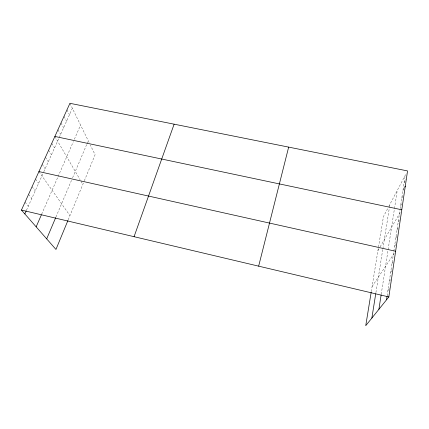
<?xml version="1.0" encoding="UTF-8"?>
<svg xmlns="http://www.w3.org/2000/svg" width="429" height="429" viewBox="0 0 429 429"><rect width="100%" height="100%" fill="white"/><g stroke="black" fill="none" stroke-linecap="round" stroke-linejoin="round"><path stroke-width="0.32" stroke-dasharray="2.15 1.61" d="M387.135 295.833L400.118 209.207M400.219 208.553L405.191 175.397M381.22 294.283L394.374 209.164M394.471 208.548L397.275 190.385M375.917 292.573L382.759 249.463M382.856 248.847L389.328 208.092M389.425 207.459L389.923 204.317M371.273 291.618L383.456 216.575L388.25 207.491M68.2 219.825L84.084 181.397M84.336 180.791L95.093 154.756L90.315 144.991M55.968 216.972L71.852 179.51M72.592 177.767L86.738 144.401M86.996 143.801L88.267 140.798M41.651 214.237L57.802 177.231M58.049 176.662L73.359 141.581M74.367 139.275L80.572 125.064M26.448 210.317L43.549 172.319M43.812 171.723L72.362 108.285M388.808 206.435L406.37 173.16M404.064 182.888L406.129 179.049M402.928 190.471L404.697 187.248M401.78 198.15L402.659 196.573M400.611 205.931L401.785 203.872M377.933 250.595L379.472 247.962M380.099 246.884L400.439 212.082M398.235 221.782L400.246 218.42M397.023 229.858L398.026 228.223M395.795 238.041L396.798 236.454M394.557 246.332L396.552 243.243M372.099 286.518L395.291 251.737M391.983 263.497L392.975 262.055M390.647 272.388L392.578 269.68M389.296 281.403L391.221 278.796M387.929 290.535L390.229 287.548M25.032 202.166L28.335 206.118M28.571 194.38L31.805 198.418M32.062 186.685L35.226 190.808M35.516 179.086L38.605 183.296M38.921 171.584L69.943 215.61M42.187 164.393L45.147 168.758M45.415 157.282L48.316 161.728M48.606 150.257L51.442 154.772M51.759 143.313L54.537 147.903M54.874 136.449L80.073 179.681M81.006 181.285L82.835 184.422M57.958 129.671L60.612 134.395M60.998 122.962L63.599 127.756M64.012 116.339L66.554 121.192M66.988 109.786L69.477 114.704M69.927 103.309L89.146 142.6"/><path stroke-width="0.64" d="M371.171 292.256L365.739 325.691L388.835 296.943L407.55 170.924L69.927 103.309L21.45 210.06L55.958 249.453L67.954 220.426M386.54 299.801L387.033 296.493M378.898 309.314L381.124 294.905M371.868 318.066L375.718 293.822M258.649 266.157L288.663 147.115M134.062 236.69L174.12 124.174M46.686 238.867L55.722 217.551M36.154 226.839L41.404 214.806M24.828 213.915L26.18 210.918M404.697 187.248L405.287 186.175M54.874 136.449L401.78 209.786M38.921 171.584L395.624 251.244M21.45 210.06L388.835 296.943"/></g></svg>
